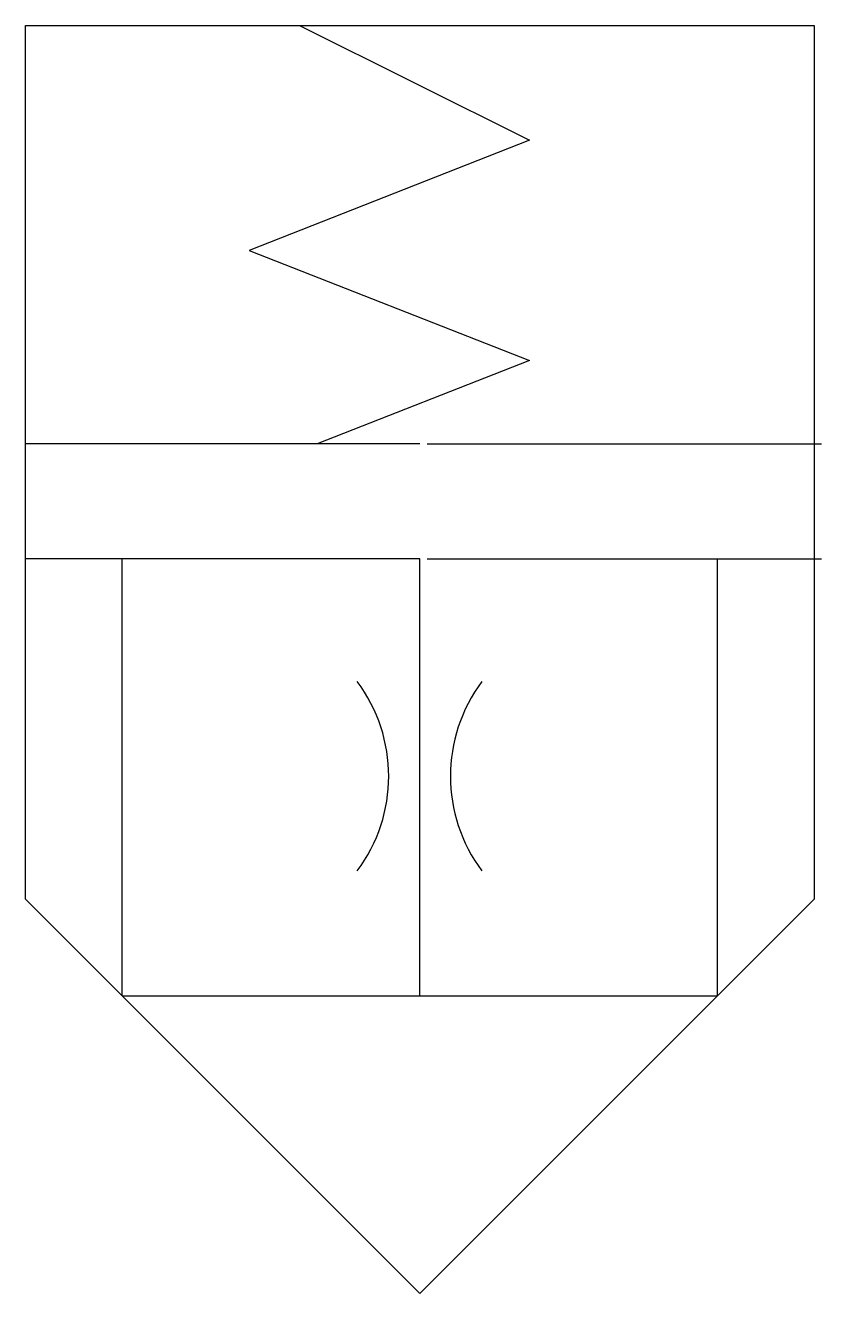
# Model space of a CAD drawing. Extents: x 117.6 to 127.7, y 81.4 to 97.5.
import ezdxf

# ---------------------------------------------------------------- set-up
doc = ezdxf.new("R2010")
doc.units = 0
doc.header["$MEASUREMENT"] = 0
doc.layers.add('11', color=1, linetype='CONTINUOUS')

# ---------------------------------------------------------------- blocks, each defined once
blk = doc.blocks.new('5237', base_point=(345.201, 24.845))
at = {"layer": '11'}
for centre, start, end in [((345.196, 30.885), 233.1301, 306.8699), ((345.196, 18.931), 53.1301, 126.8699)]:
    blk.add_arc(centre, 5, start, end, dxfattribs=at)

msp = doc.modelspace()

# ---------------------------------------------------------------- linework, layer by layer
at = {"layer": '11'}
for p, q in [((117.6, 97.508), (127.6, 97.508)), ((117.6, 86.439), (117.6, 97.508)), ((121.075, 97.508), (123.989, 96.054)), ((127.6, 97.508), (127.6, 86.439)), ((123.989, 96.054), (120.435, 94.656)), ((120.435, 94.656), (123.989, 93.263)), ((123.989, 93.263), (121.298, 92.204)), ((122.6, 92.204), (117.6, 92.204)), ((122.693, 92.204), (127.693, 92.204)), ((122.6, 90.749), (117.6, 90.749)), ((118.827, 85.211), (118.827, 90.749)), ((122.6, 85.211), (122.6, 90.749)), ((122.693, 90.749), (127.693, 90.749)), ((126.372, 85.211), (126.372, 90.749)), ((117.6, 86.439), (122.6, 81.439)), ((127.6, 86.439), (122.6, 81.439)), ((118.827, 85.211), (126.372, 85.211))]:
    msp.add_line(p, q, dxfattribs=at)

# ---------------------------------------------------------------- block references
at = {"layer": '11', "xscale": 0.3999999999999773, "yscale": 0.3999999999999773, "zscale": 0.4, "rotation": 90}
msp.add_blockref('5237', (122.622, 87.996), dxfattribs=at)

doc.saveas('drawing.dxf')
